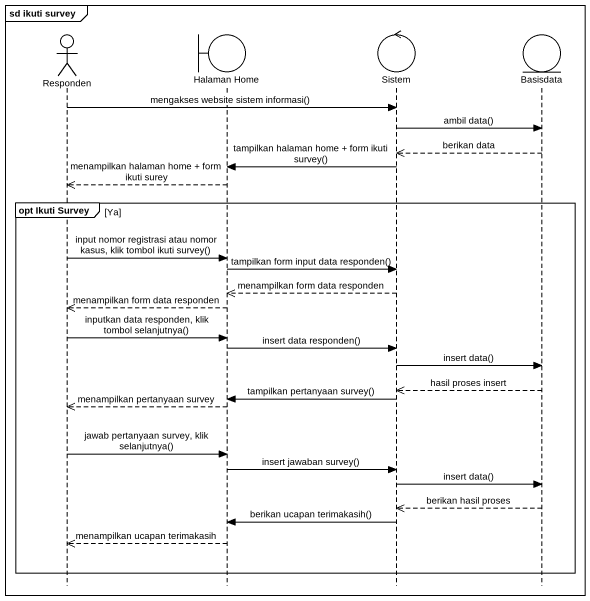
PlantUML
@startuml
mainframe sd ikuti survey
hide footbox
actor Responden #FFFFFF
boundary "Halaman Home" as Halaman_Home #FFFFFF
control Sistem #FFFFFF
entity Basisdata #FFFFFF

Responden -> Sistem : mengakses website sistem informasi()
Sistem -> Basisdata : ambil data()
Basisdata -->> Sistem : berikan data
Sistem -> Halaman_Home : tampilkan halaman home + form ikuti survey()
Halaman_Home -->> Responden : menampilkan halaman home + form ikuti surey
group opt Ikuti Survey [Ya]
  Responden -> Halaman_Home : input nomor registrasi atau nomor kasus, klik tombol ikuti survey()
  Halaman_Home -> Sistem : tampilkan form input data responden()
  Sistem -->> Halaman_Home : menampilkan form data responden
  Halaman_Home -->> Responden : menampilkan form data responden
  Responden -> Halaman_Home : inputkan data responden, klik tombol selanjutnya()
  Halaman_Home -> Sistem : insert data responden()
  Sistem -> Basisdata : insert data()
  Basisdata -->> Sistem : hasil proses insert
  Sistem -> Halaman_Home : tampilkan pertanyaan survey()
  Halaman_Home -->> Responden : menampilkan pertanyaan survey
  Responden -> Halaman_Home : jawab pertanyaan survey, klik selanjutnya()
  Halaman_Home -> Sistem : insert jawaban survey()
  Sistem -> Basisdata : insert data()
  Basisdata -->> Sistem : berikan hasil proses
  Sistem -> Halaman_Home : berikan ucapan terimakasih()
  Halaman_Home -->> Responden : menampilkan ucapan terimakasih
end
@enduml
